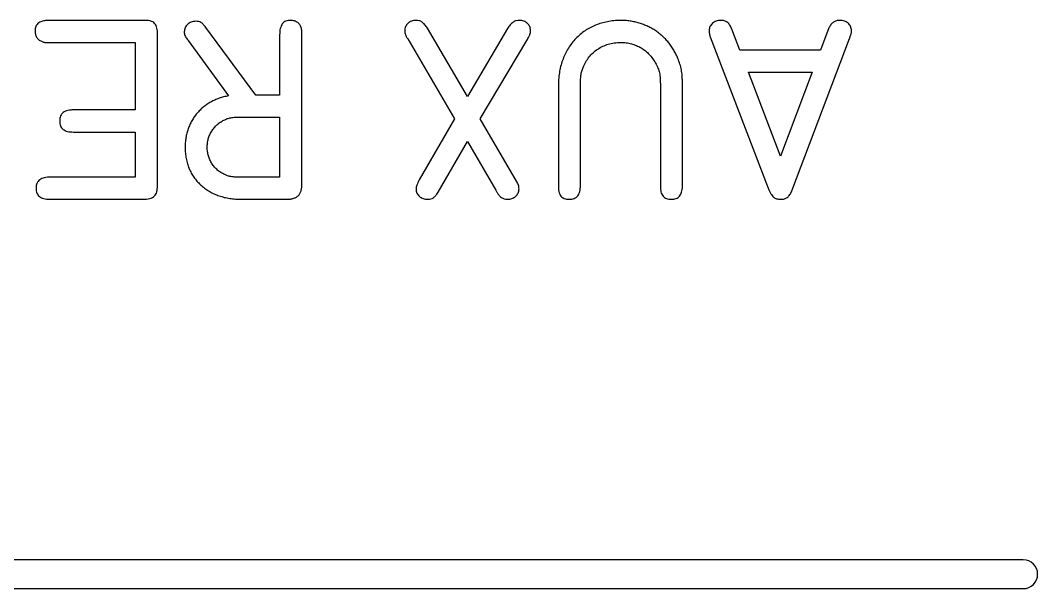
# Model space of a CAD drawing. Header units: inches. Extents: x -2.21 to 2.21, y -8.03 to -0.48.
# Drawn here: x 0.043 to 1.1, y -2.528 to -1.937 of the extents above; entities that cross this region are included whole.
import ezdxf

# ---------------------------------------------------------------- set-up
doc = ezdxf.new("R2010")
doc.units = ezdxf.units.IN
doc.header["$MEASUREMENT"] = 0

msp = doc.modelspace()

# ---------------------------------------------------------------- linework, layer by layer
at = {"color": 1, "linetype": 'Continuous', "lineweight": 25}
for p, q in [((0.1705, -1.9372), (0.0745, -1.9372)), ((0.2875, -2.0148), (0.2355, -1.9445)), ((0.8831, -1.9451), (0.8742, -1.9682)), ((0.1852, -2.1082), (0.1852, -1.9524)), ((0.3122, -1.9523), (0.3122, -2.0148)), ((0.3352, -2.107), (0.3352, -1.9534)), ((0.5074, -2.0163), (0.466, -1.9454)), ((0.5489, -1.9457), (0.5074, -2.0163)), ((0.7597, -1.9542), (0.82, -2.1117)), ((0.7904, -1.9682), (0.7823, -1.9465)), ((0.0731, -1.9602), (0.1622, -1.9602)), ((0.1622, -1.9602), (0.1622, -2.0303)), ((0.2172, -1.9581), (0.2591, -2.0156)), ((0.4453, -1.9564), (0.494, -2.0394)), ((0.5208, -2.0394), (0.5691, -1.9581)), ((0.8446, -2.1143), (0.9044, -1.9561)), ((0.8742, -1.9682), (0.7904, -1.9682)), ((0.8326, -2.0784), (0.7996, -1.9912)), ((0.7996, -1.9912), (0.8655, -1.9912)), ((0.8655, -1.9912), (0.8326, -2.0784)), ((0.6019, -2.0043), (0.6019, -2.1078)), ((0.6248, -2.1078), (0.6248, -2.0068)), ((0.7079, -2.006), (0.7079, -2.1092)), ((0.7309, -2.1098), (0.7309, -2.0054)), ((0.3122, -2.0148), (0.2875, -2.0148)), ((0.1622, -2.0303), (0.0991, -2.0303)), ((0.2722, -2.0377), (0.3122, -2.0377)), ((0.3122, -2.0377), (0.3122, -2.1001)), ((0.494, -2.0394), (0.4574, -2.103)), ((0.5584, -2.1042), (0.5208, -2.0394)), ((0.098, -2.0533), (0.1622, -2.0533)), ((0.1622, -2.0533), (0.1622, -2.1001)), ((0.4769, -2.1157), (0.5076, -2.0631)), ((0.5076, -2.0631), (0.537, -2.1137)), ((0.1622, -2.1001), (0.0745, -2.1001)), ((0.3122, -2.1001), (0.2702, -2.1001)), ((0.0734, -2.1231), (0.17, -2.1231)), ((0.271, -2.1231), (0.3183, -2.1231)), ((1.085, -2.4979), (-2.085, -2.4979)), ((-2.085, -2.5279), (1.085, -2.5279))]:
    msp.add_line(p, q, dxfattribs=at)
msp.add_arc((1.085, -2.5129), 0.015, 270, 90, dxfattribs=at)
for points, knots in [([(0.0745, -1.9372), (0.0732, -1.9372), (0.0707, -1.9372), (0.0672, -1.9377), (0.0643, -1.9385), (0.0619, -1.9397), (0.06, -1.9414), (0.0587, -1.9434), (0.058, -1.9459), (0.058, -1.9476), (0.058, -1.9486)], [0, 0, 0, 0, 0.174573, 0.32497, 0.454688, 0.569092, 0.673273, 0.774858, 0.880749, 1, 1, 1, 1]), ([(0.1852, -1.9524), (0.1852, -1.9511), (0.1853, -1.9486), (0.1848, -1.9453), (0.184, -1.9425), (0.1824, -1.9403), (0.1803, -1.9387), (0.1775, -1.9377), (0.1742, -1.9372), (0.1718, -1.9372), (0.1705, -1.9372)], [0, 0, 0, 0, 0.157549, 0.290229, 0.403641, 0.503585, 0.603169, 0.714666, 0.84627, 1, 1, 1, 1]), ([(0.2249, -1.9382), (0.2241, -1.9382), (0.2225, -1.9383), (0.2203, -1.939), (0.2183, -1.9399), (0.2165, -1.9413), (0.215, -1.9429), (0.214, -1.9448), (0.2133, -1.947), (0.2132, -1.9485), (0.2131, -1.9492)], [0, 0, 0, 0, 0.135646, 0.261721, 0.384461, 0.506394, 0.629134, 0.747998, 0.871067, 1, 1, 1, 1]), ([(0.2355, -1.9445), (0.2351, -1.944), (0.2343, -1.9429), (0.233, -1.9414), (0.2317, -1.9403), (0.2302, -1.9391), (0.2278, -1.9383), (0.2259, -1.9382), (0.2249, -1.9382)], [0, 0, 0, 0, 0.167316, 0.314257, 0.44369, 0.554631, 0.763519, 1, 1, 1, 1]), ([(0.3235, -1.9372), (0.3227, -1.9372), (0.321, -1.9372), (0.3186, -1.9379), (0.3165, -1.939), (0.3149, -1.9407), (0.3137, -1.9429), (0.3128, -1.9456), (0.3123, -1.9488), (0.3123, -1.9511), (0.3122, -1.9523)], [0, 0, 0, 0, 0.122837, 0.234702, 0.33802, 0.443195, 0.556426, 0.685775, 0.832502, 1, 1, 1, 1]), ([(0.3349, -1.9456), (0.3348, -1.945), (0.3345, -1.9438), (0.3336, -1.9422), (0.3324, -1.9407), (0.331, -1.9395), (0.3294, -1.9385), (0.3275, -1.9378), (0.3256, -1.9373), (0.3242, -1.9372), (0.3235, -1.9372)], [0, 0, 0, 0, 0.123366, 0.242353, 0.362472, 0.483883, 0.610359, 0.735567, 0.865265, 1, 1, 1, 1]), ([(0.454, -1.9372), (0.4532, -1.9372), (0.4516, -1.9373), (0.4493, -1.938), (0.4473, -1.9389), (0.4456, -1.9402), (0.4442, -1.9418), (0.4431, -1.9437), (0.4424, -1.9459), (0.4423, -1.9475), (0.4423, -1.9483)], [0, 0, 0, 0, 0.137036, 0.262519, 0.383714, 0.503725, 0.622729, 0.741035, 0.864991, 1, 1, 1, 1]), ([(0.466, -1.9454), (0.4651, -1.9441), (0.4635, -1.9418), (0.4606, -1.939), (0.4573, -1.9373), (0.4551, -1.9372), (0.454, -1.9372)], [0, 0, 0, 0, 0.3051402, 0.5614846, 0.7872483, 1, 1, 1, 1]), ([(0.5615, -1.9372), (0.5604, -1.9372), (0.558, -1.9373), (0.5547, -1.9391), (0.5515, -1.9419), (0.5499, -1.9444), (0.5489, -1.9457)], [0, 0, 0, 0, 0.214275, 0.436625, 0.693602, 1, 1, 1, 1]), ([(0.573, -1.948), (0.5729, -1.9472), (0.5728, -1.9458), (0.5722, -1.9437), (0.5712, -1.9418), (0.5697, -1.9403), (0.568, -1.9389), (0.566, -1.938), (0.5638, -1.9374), (0.5623, -1.9373), (0.5615, -1.9372)], [0, 0, 0, 0, 0.129896, 0.250975, 0.369702, 0.490561, 0.615574, 0.736257, 0.865517, 1, 1, 1, 1]), ([(0.6665, -1.9372), (0.6642, -1.9373), (0.6596, -1.9375), (0.6529, -1.9385), (0.6466, -1.94), (0.6406, -1.9421), (0.6349, -1.9447), (0.6296, -1.9479), (0.6246, -1.9517), (0.6201, -1.956), (0.6159, -1.9608), (0.6122, -1.966), (0.6092, -1.9715), (0.6066, -1.9774), (0.6046, -1.9836), (0.6031, -1.9902), (0.6022, -1.9971), (0.602, -2.0019), (0.6019, -2.0043)], [0, 0, 0, 0, 0.067173, 0.131422, 0.193661, 0.254469, 0.313951, 0.37325, 0.432715, 0.493321, 0.554037, 0.614375, 0.674766, 0.736049, 0.798444, 0.863236, 0.930118, 1, 1, 1, 1]), ([(0.7267, -1.9782), (0.726, -1.9766), (0.7248, -1.9735), (0.7224, -1.9691), (0.7199, -1.9649), (0.7171, -1.961), (0.714, -1.9574), (0.7106, -1.954), (0.707, -1.951), (0.7031, -1.9481), (0.6991, -1.9456), (0.6948, -1.9434), (0.6905, -1.9416), (0.686, -1.9399), (0.6813, -1.9388), (0.6765, -1.9379), (0.6715, -1.9373), (0.6682, -1.9372), (0.6665, -1.9372)], [0, 0, 0, 0, 0.065829, 0.129932, 0.192411, 0.254751, 0.315742, 0.376914, 0.437906, 0.499824, 0.561859, 0.622929, 0.684105, 0.745419, 0.807732, 0.870287, 0.934284, 1, 1, 1, 1]), ([(0.7706, -1.9372), (0.7698, -1.9373), (0.7682, -1.9374), (0.766, -1.9379), (0.7639, -1.9389), (0.7621, -1.9402), (0.7606, -1.9418), (0.7594, -1.9436), (0.7587, -1.9457), (0.7586, -1.9471), (0.7585, -1.9479)], [0, 0, 0, 0, 0.134506, 0.263227, 0.389018, 0.514255, 0.636184, 0.754471, 0.87425, 1, 1, 1, 1]), ([(0.7823, -1.9465), (0.782, -1.9457), (0.7814, -1.9442), (0.7802, -1.9423), (0.779, -1.9406), (0.7776, -1.9392), (0.776, -1.9383), (0.7743, -1.9375), (0.7725, -1.9372), (0.7712, -1.9372), (0.7706, -1.9372)], [0, 0, 0, 0, 0.154501, 0.293785, 0.42262, 0.543192, 0.655844, 0.767094, 0.879663, 1, 1, 1, 1]), ([(0.8946, -1.9372), (0.8939, -1.9372), (0.8927, -1.9372), (0.8909, -1.9376), (0.8892, -1.9382), (0.8877, -1.9391), (0.8863, -1.9402), (0.8851, -1.9416), (0.884, -1.9432), (0.8834, -1.9445), (0.8831, -1.9451)], [0, 0, 0, 0, 0.1301488, 0.2518164, 0.3700889, 0.4853443, 0.604667, 0.7275053, 0.8582448, 1, 1, 1, 1]), ([(0.9066, -1.9479), (0.9065, -1.9471), (0.9064, -1.9456), (0.9057, -1.9435), (0.9045, -1.9417), (0.903, -1.9401), (0.9012, -1.9388), (0.8992, -1.9379), (0.8969, -1.9373), (0.8954, -1.9372), (0.8946, -1.9372)], [0, 0, 0, 0, 0.130049, 0.249642, 0.369663, 0.489769, 0.614812, 0.737391, 0.865913, 1, 1, 1, 1]), ([(0.058, -1.9486), (0.0582, -1.9498), (0.0584, -1.9522), (0.06, -1.9554), (0.0624, -1.9579), (0.0645, -1.9588), (0.0656, -1.9593)], [0, 0, 0, 0, 0.269511, 0.509617, 0.744319, 1, 1, 1, 1]), ([(0.2131, -1.9492), (0.2131, -1.9499), (0.2132, -1.9511), (0.2137, -1.9531), (0.2148, -1.955), (0.2157, -1.9561), (0.2161, -1.9567)], [0, 0, 0, 0, 0.226314, 0.465329, 0.719634, 1, 1, 1, 1]), ([(0.3352, -1.9534), (0.3352, -1.9523), (0.3352, -1.9505), (0.3352, -1.9482), (0.3351, -1.9468), (0.335, -1.946), (0.3349, -1.9456)], [0, 0, 0, 0, 0.430216, 0.695917, 0.868123, 1, 1, 1, 1]), ([(0.4423, -1.9483), (0.4423, -1.9489), (0.4423, -1.9502), (0.4429, -1.9521), (0.4439, -1.9541), (0.4448, -1.9556), (0.4453, -1.9564)], [0, 0, 0, 0, 0.214616, 0.418056, 0.664725, 1, 1, 1, 1]), ([(0.5691, -1.9581), (0.5695, -1.9574), (0.5702, -1.9561), (0.5711, -1.9543), (0.5719, -1.953), (0.5725, -1.9516), (0.573, -1.9499), (0.573, -1.9487), (0.573, -1.948)], [0, 0, 0, 0, 0.21985, 0.402542, 0.544103, 0.647985, 0.819358, 1, 1, 1, 1]), ([(0.7585, -1.9479), (0.7586, -1.9484), (0.7586, -1.9494), (0.7589, -1.951), (0.7592, -1.9527), (0.7595, -1.9537), (0.7597, -1.9542)], [0, 0, 0, 0, 0.225997, 0.491418, 0.766256, 1, 1, 1, 1]), ([(0.9044, -1.9561), (0.9046, -1.9555), (0.905, -1.9545), (0.9055, -1.953), (0.9059, -1.9518), (0.9063, -1.9507), (0.9066, -1.9494), (0.9066, -1.9484), (0.9066, -1.9479)], [0, 0, 0, 0, 0.215461, 0.395688, 0.538665, 0.647373, 0.830226, 1, 1, 1, 1]), ([(0.0656, -1.9593), (0.066, -1.9595), (0.0669, -1.9599), (0.0685, -1.9601), (0.0706, -1.9602), (0.0722, -1.9602), (0.0731, -1.9602)], [0, 0, 0, 0, 0.185122, 0.36714, 0.620416, 1, 1, 1, 1]), ([(0.2161, -1.9567), (0.2164, -1.957), (0.2168, -1.9574), (0.2171, -1.9579), (0.2172, -1.9581)], [0, 0, 0, 0, 0.5993883, 1, 1, 1, 1]), ([(0.6276, -1.9861), (0.6285, -1.9841), (0.6302, -1.9803), (0.6337, -1.9752), (0.6378, -1.9707), (0.6427, -1.967), (0.648, -1.964), (0.6538, -1.9618), (0.66, -1.9605), (0.6643, -1.9603), (0.6665, -1.9602)], [0, 0, 0, 0, 0.127998, 0.25202, 0.37283, 0.495116, 0.618143, 0.741653, 0.867936, 1, 1, 1, 1]), ([(0.6665, -1.9602), (0.6684, -1.9602), (0.6722, -1.9603), (0.6778, -1.9615), (0.683, -1.9632), (0.6879, -1.9657), (0.6924, -1.9688), (0.6964, -1.9725), (0.6999, -1.9767), (0.7018, -1.9799), (0.7028, -1.9816)], [0, 0, 0, 0, 0.131501, 0.257874, 0.380944, 0.503634, 0.626244, 0.747515, 0.871796, 1, 1, 1, 1]), ([(0.6248, -2.0068), (0.6248, -2.0056), (0.6248, -2.0033), (0.6249, -2), (0.6251, -1.9971), (0.6254, -1.9938), (0.6261, -1.9901), (0.6271, -1.9874), (0.6276, -1.9861)], [0, 0, 0, 0, 0.175034, 0.330061, 0.467982, 0.587118, 0.799796, 1, 1, 1, 1]), ([(0.7028, -1.9816), (0.7037, -1.9833), (0.7055, -1.9865), (0.7069, -1.991), (0.7074, -1.9947), (0.7077, -1.998), (0.7079, -2.0019), (0.7079, -2.0046), (0.7079, -2.006)], [0, 0, 0, 0, 0.226756, 0.436596, 0.548003, 0.67937, 0.829385, 1, 1, 1, 1]), ([(0.7309, -2.0054), (0.7309, -2.0039), (0.7308, -2.0011), (0.7307, -1.9971), (0.7305, -1.9934), (0.7299, -1.9892), (0.7289, -1.984), (0.7274, -1.9802), (0.7267, -1.9782)], [0, 0, 0, 0, 0.161067, 0.306662, 0.437884, 0.552286, 0.772267, 1, 1, 1, 1]), ([(0.2591, -2.0156), (0.2574, -2.016), (0.2541, -2.0167), (0.2493, -2.0181), (0.2448, -2.0199), (0.2406, -2.022), (0.2366, -2.0245), (0.2329, -2.0273), (0.2294, -2.0304), (0.2263, -2.0339), (0.2235, -2.0376), (0.2209, -2.0415), (0.2188, -2.0457), (0.2171, -2.0501), (0.2157, -2.0546), (0.2147, -2.0594), (0.2141, -2.0644), (0.214, -2.0678), (0.214, -2.0695)], [0, 0, 0, 0, 0.067307, 0.132242, 0.195089, 0.256291, 0.317049, 0.37758, 0.437947, 0.499058, 0.559905, 0.6205, 0.681231, 0.741734, 0.803845, 0.867333, 0.932553, 1, 1, 1, 1]), ([(0.0991, -2.0303), (0.0979, -2.0303), (0.0955, -2.0303), (0.0923, -2.0308), (0.0896, -2.0316), (0.0873, -2.0328), (0.0856, -2.0345), (0.0844, -2.0366), (0.0837, -2.039), (0.0837, -2.0407), (0.0837, -2.0417)], [0, 0, 0, 0, 0.170074, 0.316341, 0.443121, 0.556197, 0.661047, 0.765272, 0.875406, 1, 1, 1, 1]), ([(0.2543, -2.0409), (0.2554, -2.0404), (0.2578, -2.0392), (0.261, -2.0384), (0.2638, -2.0381), (0.2663, -2.0378), (0.2691, -2.0378), (0.2711, -2.0377), (0.2722, -2.0377)], [0, 0, 0, 0, 0.211517, 0.424706, 0.540005, 0.674698, 0.828583, 1, 1, 1, 1]), ([(0.0837, -2.0417), (0.0837, -2.0426), (0.0838, -2.0444), (0.0844, -2.0468), (0.0855, -2.0489), (0.0872, -2.0506), (0.0893, -2.0518), (0.0918, -2.0527), (0.0947, -2.0532), (0.0969, -2.0532), (0.098, -2.0533)], [0, 0, 0, 0, 0.131943, 0.248643, 0.357121, 0.46377, 0.576078, 0.699869, 0.839541, 1, 1, 1, 1]), ([(0.2369, -2.0693), (0.237, -2.0677), (0.2371, -2.0648), (0.238, -2.0604), (0.2395, -2.0563), (0.2415, -2.0524), (0.2441, -2.0489), (0.247, -2.0457), (0.2504, -2.043), (0.253, -2.0416), (0.2543, -2.0409)], [0, 0, 0, 0, 0.129766, 0.254879, 0.378796, 0.503888, 0.628963, 0.751585, 0.874137, 1, 1, 1, 1]), ([(0.214, -2.0695), (0.2141, -2.0715), (0.2142, -2.0753), (0.215, -2.0809), (0.2163, -2.0862), (0.2181, -2.0912), (0.2203, -2.0959), (0.2231, -2.1003), (0.2263, -2.1044), (0.23, -2.1081), (0.234, -2.1116), (0.2384, -2.1146), (0.2431, -2.1171), (0.2481, -2.1192), (0.2534, -2.1209), (0.259, -2.1221), (0.2649, -2.1229), (0.269, -2.123), (0.271, -2.1231)], [0, 0, 0, 0, 0.066973, 0.130798, 0.192516, 0.252737, 0.311919, 0.370508, 0.42962, 0.489933, 0.550435, 0.610788, 0.671641, 0.733202, 0.796041, 0.861499, 0.929372, 1, 1, 1, 1]), ([(0.2551, -2.0975), (0.2538, -2.0969), (0.2511, -2.0955), (0.2476, -2.0928), (0.2445, -2.0897), (0.2418, -2.0862), (0.2397, -2.0823), (0.2382, -2.0781), (0.2371, -2.0738), (0.237, -2.0708), (0.2369, -2.0693)], [0, 0, 0, 0, 0.1259376, 0.2487599, 0.3728283, 0.4981563, 0.6240939, 0.747043, 0.871982, 1, 1, 1, 1]), ([(0.0745, -2.1001), (0.0733, -2.1001), (0.071, -2.1001), (0.0678, -2.1007), (0.0651, -2.1015), (0.0629, -2.1028), (0.0611, -2.1045), (0.0599, -2.1066), (0.0592, -2.1091), (0.0592, -2.1108), (0.0592, -2.1118)], [0, 0, 0, 0, 0.167024, 0.311138, 0.437927, 0.549828, 0.656796, 0.762138, 0.874038, 1, 1, 1, 1]), ([(0.2702, -2.1001), (0.2685, -2.1001), (0.2656, -2.1001), (0.2616, -2.0997), (0.2582, -2.0989), (0.2561, -2.098), (0.2551, -2.0975)], [0, 0, 0, 0, 0.316721, 0.566805, 0.782691, 1, 1, 1, 1]), ([(0.4574, -2.103), (0.4569, -2.104), (0.4559, -2.1057), (0.4549, -2.1082), (0.4541, -2.1103), (0.454, -2.1117), (0.454, -2.1123)], [0, 0, 0, 0, 0.316688, 0.588739, 0.812764, 1, 1, 1, 1]), ([(0.0592, -2.1118), (0.0592, -2.1127), (0.0592, -2.1144), (0.0599, -2.1167), (0.061, -2.1188), (0.0626, -2.1204), (0.0647, -2.1217), (0.0672, -2.1225), (0.0701, -2.123), (0.0723, -2.123), (0.0734, -2.1231)], [0, 0, 0, 0, 0.127989, 0.244452, 0.351055, 0.459193, 0.570407, 0.695928, 0.837219, 1, 1, 1, 1]), ([(0.17, -2.1231), (0.1713, -2.1231), (0.1738, -2.1231), (0.1771, -2.1226), (0.1799, -2.1216), (0.1821, -2.1201), (0.1837, -2.1179), (0.1847, -2.1152), (0.1852, -2.1119), (0.1852, -2.1095), (0.1852, -2.1082)], [0, 0, 0, 0, 0.157132, 0.289677, 0.403843, 0.503503, 0.602805, 0.715477, 0.846707, 1, 1, 1, 1]), ([(0.3183, -2.1231), (0.3197, -2.1231), (0.3223, -2.1231), (0.326, -2.1225), (0.3291, -2.1213), (0.3316, -2.1196), (0.3335, -2.1172), (0.3347, -2.1142), (0.3353, -2.1108), (0.3352, -2.1083), (0.3352, -2.107)], [0, 0, 0, 0, 0.1525627, 0.2858717, 0.4030421, 0.5118651, 0.6189264, 0.7311996, 0.856993, 1, 1, 1, 1]), ([(0.454, -2.1123), (0.454, -2.1131), (0.4542, -2.1147), (0.4549, -2.1168), (0.456, -2.1187), (0.4575, -2.1203), (0.4593, -2.1215), (0.4614, -2.1224), (0.4638, -2.123), (0.4654, -2.123), (0.4663, -2.1231)], [0, 0, 0, 0, 0.131346, 0.252289, 0.370204, 0.487454, 0.608255, 0.731043, 0.860289, 1, 1, 1, 1]), ([(0.537, -2.1137), (0.5374, -2.1146), (0.5383, -2.1162), (0.5398, -2.1183), (0.5411, -2.12), (0.543, -2.1216), (0.5455, -2.1229), (0.5478, -2.123), (0.5489, -2.1231)], [0, 0, 0, 0, 0.180971, 0.339408, 0.472838, 0.586428, 0.788085, 1, 1, 1, 1]), ([(0.5489, -2.1231), (0.5498, -2.123), (0.5514, -2.123), (0.5536, -2.1224), (0.5557, -2.1215), (0.5575, -2.1202), (0.559, -2.1186), (0.5602, -2.1167), (0.5608, -2.1146), (0.5609, -2.1131), (0.561, -2.1123)], [0, 0, 0, 0, 0.13722, 0.266636, 0.389107, 0.511085, 0.631612, 0.749269, 0.871246, 1, 1, 1, 1]), ([(0.561, -2.1123), (0.561, -2.1117), (0.561, -2.1104), (0.5605, -2.1085), (0.5596, -2.1063), (0.5588, -2.1049), (0.5584, -2.1042)], [0, 0, 0, 0, 0.2101335, 0.4398596, 0.7058071, 1, 1, 1, 1]), ([(0.6019, -2.1078), (0.6019, -2.1091), (0.6019, -2.1115), (0.6024, -2.1148), (0.6032, -2.1176), (0.6044, -2.1198), (0.606, -2.1213), (0.608, -2.1224), (0.6105, -2.123), (0.6123, -2.1231), (0.6132, -2.1231)], [0, 0, 0, 0, 0.1771018, 0.327295, 0.4543336, 0.5619445, 0.6605497, 0.761565, 0.8732265, 1, 1, 1, 1]), ([(0.6132, -2.1231), (0.6141, -2.1231), (0.6159, -2.123), (0.6184, -2.1224), (0.6204, -2.1213), (0.6221, -2.1197), (0.6234, -2.1175), (0.6242, -2.1148), (0.6248, -2.1115), (0.6248, -2.1091), (0.6248, -2.1078)], [0, 0, 0, 0, 0.126189, 0.239562, 0.341707, 0.442439, 0.551404, 0.678423, 0.826399, 1, 1, 1, 1]), ([(0.7079, -2.1092), (0.7079, -2.1103), (0.708, -2.1124), (0.7084, -2.1154), (0.7093, -2.1178), (0.7106, -2.1198), (0.7122, -2.1214), (0.7143, -2.1225), (0.7166, -2.1231), (0.7183, -2.1231), (0.7192, -2.1231)], [0, 0, 0, 0, 0.162166, 0.303194, 0.428357, 0.539217, 0.647275, 0.753271, 0.870603, 1, 1, 1, 1]), ([(0.7192, -2.1231), (0.7201, -2.123), (0.7218, -2.123), (0.7242, -2.1224), (0.7263, -2.1214), (0.7279, -2.1198), (0.7292, -2.1179), (0.7301, -2.1156), (0.7307, -2.1128), (0.7308, -2.1109), (0.7309, -2.1098)], [0, 0, 0, 0, 0.132883, 0.253155, 0.363593, 0.471632, 0.58413, 0.707529, 0.844945, 1, 1, 1, 1]), ([(0.82, -2.1117), (0.8204, -2.1127), (0.8211, -2.1147), (0.8226, -2.1172), (0.8238, -2.1193), (0.8253, -2.1209), (0.8269, -2.122), (0.8288, -2.1226), (0.8309, -2.1231), (0.8324, -2.1231), (0.8331, -2.1231)], [0, 0, 0, 0, 0.179185, 0.331868, 0.459637, 0.566722, 0.664922, 0.767516, 0.878358, 1, 1, 1, 1]), ([(0.8331, -2.1231), (0.8338, -2.1231), (0.835, -2.1231), (0.8368, -2.1228), (0.8384, -2.1221), (0.8399, -2.1212), (0.8413, -2.1199), (0.8426, -2.1183), (0.8437, -2.1164), (0.8443, -2.115), (0.8446, -2.1143)], [0, 0, 0, 0, 0.1216, 0.234761, 0.346222, 0.458938, 0.577979, 0.706875, 0.847112, 1, 1, 1, 1]), ([(0.4663, -2.1231), (0.4673, -2.123), (0.4694, -2.123), (0.4717, -2.1219), (0.4733, -2.1206), (0.4745, -2.1193), (0.4757, -2.1176), (0.4765, -2.1164), (0.4769, -2.1157)], [0, 0, 0, 0, 0.234106, 0.437367, 0.54835, 0.677672, 0.827456, 1, 1, 1, 1])]:
    msp.add_open_spline(points, degree=3, knots=knots, dxfattribs=at)

doc.saveas('drawing.dxf')
